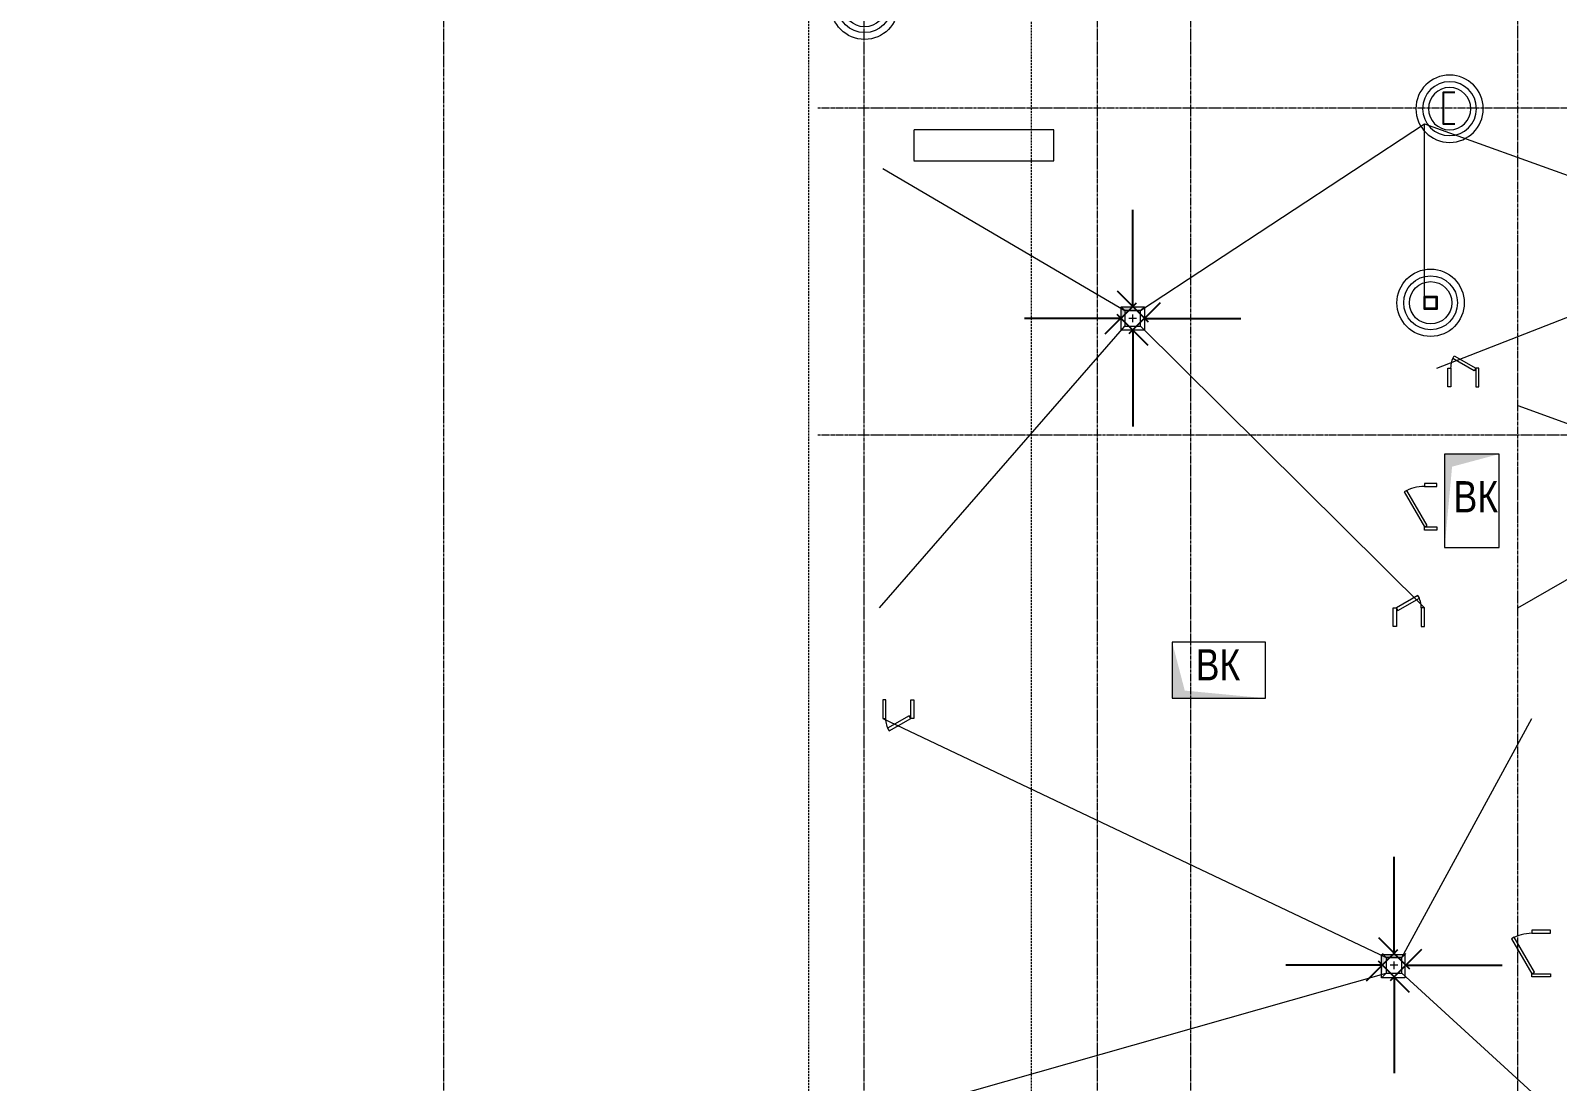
# Model space of a CAD drawing. Header units: millimetres. Extents: x -65509 to 912790, y 446 to 713294.
# Drawn here: x 206542 to 216352, y 309725 to 316475 of the extents above; entities that cross this region are included whole.
import ezdxf

# ---------------------------------------------------------------- set-up
doc = ezdxf.new("R2010")
doc.units = ezdxf.units.MM
for name, pattern in [('CENTER2', [28.575, 19.05, -3.175, 3.175, -3.175]), ('DASHED', [19.05, 12.7, -6.35]), ('HIDDEN2', [4.7625, 3.175, -1.5875])]:
    doc.linetypes.add(name, pattern=pattern)
for name, color, linetype, lineweight in [('АР_Двери_лючки', 222, 'Continuous', 0), ('АР_Разрезы марка', 7, 'Continuous', 13), ('ВК_Шахты', 250, 'Continuous', 9), ('КМ_Фахверки', 250, 'Continuous', 25), ('РД_Оси_100', 250, 'Continuous', 0), ('РД_Разуклонка к трапам', 124, 'Continuous', 0)]:
    doc.layers.add(name, color=color, linetype=linetype, lineweight=lineweight)
doc.layers.add('АР_Делит', color=250, linetype='Continuous', lineweight=0, plot=False)
doc.layers.add('АР_Отопительные приборы', color=1, linetype='HIDDEN2', lineweight=0, true_color=0xff0000)
doc.styles.add('style1', font='ARIALN.TTF')
doc.dimstyles.new('scale_100', dxfattribs={"dimtxt": 250, "dimasz": 125, "dimexe": 60, "dimexo": 100, "dimgap": 30, "dimtad": 1, "dimdec": 0, "dimdsep": 46, "dimtxsty": 'style1', "dimblk": 'OBLIQUE', "dimcen": 150, "dimdle": 60, "dimclrd": 256, "dimclre": 256, "dimclrt": 256, "dimadec": 0, "dimazin": 0, "dimtfac": 1, "dimtdec": 0, "dimtmove": 1, "dimatfit": 3, "dimldrblk": 'OBLIQUE', "dimfxl": 1, "dimtolj": 1, "dimtzin": 0, "dimarcsym": 0})

# ---------------------------------------------------------------- blocks, each defined once
blk = doc.blocks.new('_Oblique')
at = {"color": 0, "linetype": 'ByBlock', "lineweight": -2}
blk.add_line((-0.5, -0.5), (0.5, 0.5), dxfattribs=at)
blk = doc.blocks.new('A$Cd7e03b91')
at = {"layer": 'РД_Разуклонка к трапам', "lineweight": 0}
for p, q in [((-100, 100), (-150, 150)), ((-50, 0), (50, 0)), ((0, -50), (0, 50)), ((100, 100), (150, 150)), ((-100, -100), (-150, -150)), ((100, -100), (150, -150))]:
    blk.add_line(p, q, dxfattribs=at)
blk.add_lwpolyline([(-100, 100), (100, 100), (100, -100), (-100, -100), (-100, 100)], dxfattribs=at)
blk.add_lwpolyline([(-100, 100), (100, 100), (100, -100), (-100, -100), (-100, 100)], dxfattribs=at)
blk = doc.blocks.new('СОШ_2200_АР_ОСИ_М100_28.05.24')
at = {"layer": 'АР_Делит', "color": 5, "linetype": 'DASHED'}
blk.add_lwpolyline([(114955, 135155), (114955, -355), (93595.036, -355), (93595.036, 13855), (94145, 13855), (94145, 68320), (66055, 68320), (66055, 13857.73), (83455, 13857.73), (83455, -355), (45245, -355), (45245, 13145), (44695, 13145), (44695, 26755), (45245, 26755), (45245, 68320), (20455, 68320), (20455, 26755), (27955, 26755), (27955, 13145), (-355, 13145), (-355, 100855)], dxfattribs=at)
at = {"layer": 'РД_Оси_100', "linetype": 'CENTER2'}
for p, q in [((91800, -6155), (91800, 139938.679)), ((94500, -6155), (94500, 139938.679)), ((96000, -6155), (96000, 139938.679)), ((119910, 20700), (94200, 20700)), ((119910, 18600), (94200, 18600))]:
    blk.add_line(p, q, dxfattribs=at)
for points in [[(96600, -6155), (96600, 139938.679)], [(98700, -6194.98), (98700, 139538.679), (98550, 139938.679)]]:
    blk.add_lwpolyline(points, dxfattribs=at)
blk = doc.blocks.new('otv')
at = {"linetype": 'Continuous'}
blk.add_lwpolyline([(0, -1), (0, 0), (1, 0), (1, -1)], close=True, dxfattribs=at)
blk.add_solid([(0, -1), (0, 0), (0.135, -0.137), (1, 0)], dxfattribs=at)
blk = doc.blocks.new('Ф_пеноблок 200')
at = {"layer": 'АР_Делит', "color": 1}
for radius in [216.3, 173, 136.2]:
    blk.add_circle((103.4, -41.9), radius, dxfattribs=at)
at = {"layer": 'КМ_Фахверки'}
blk.add_lwpolyline([(0, -75), (0, 0), (200, 0), (200, -75)], dxfattribs=at)
blk = doc.blocks.new('Ф_блок 80')
at = {"layer": 'АР_Делит', "color": 1}
for radius in [216.3, 173, 136.2]:
    blk.add_circle((40, -40), radius, dxfattribs=at)
at = {"layer": 'КМ_Фахверки'}
blk.add_lwpolyline([(0, 0), (80, 0), (80, -80), (0, -80)], close=True, dxfattribs=at)
at = {"layer": 'КМ_Фахверки', "lineweight": 5}
blk.add_lwpolyline([(6, -6), (74, -6), (74, -74), (6, -74)], close=True, dxfattribs=at)
blk = doc.blocks.new('Side_DPR_900')
at = {"layer": 'АР_Отопительные приборы'}
blk.add_lwpolyline([(-450, -100), (450, -100), (450, 100), (-450, 100)], close=True, dxfattribs=at)

msp = doc.modelspace()

# ---------------------------------------------------------------- linework, layer by layer
at = {"layer": 'АР_Двери_лючки', "color": 222, "linetype": 'Continuous', "lineweight": 0}
for points in [[(215827.955, 314306.734), (215817.955, 314289.413), (215679.391, 314369.413), (215689.391, 314386.734)], [(215667.955, 314186.734), (215647.955, 314186.734), (215647.955, 314306.734), (215667.955, 314306.734)], [(215827.955, 314186.734), (215847.955, 314186.734), (215847.955, 314306.734), (215827.955, 314306.734)], [(215577.158, 313546.733), (215577.158, 313566.733), (215497.158, 313566.733), (215497.158, 313546.733)], [(215497.158, 313286.733), (215514.479, 313296.733), (215384.479, 313521.9), (215367.158, 313511.9)], [(215577.158, 313286.733), (215577.158, 313266.733), (215497.158, 313266.733), (215497.158, 313286.733)], [(215317.158, 312646.734), (215297.158, 312646.734), (215297.158, 312766.734), (215317.158, 312766.734)], [(215317.158, 312766.734), (215327.158, 312749.413), (215465.722, 312829.413), (215455.722, 312846.734)], [(215477.158, 312646.734), (215497.158, 312646.734), (215497.158, 312766.734), (215477.158, 312766.734)], [(212037.159, 312176.734), (212017.159, 312176.734), (212017.159, 312056.734), (212037.159, 312056.734)], [(212197.159, 312176.734), (212217.159, 312176.734), (212217.159, 312056.734), (212197.159, 312056.734)], [(212197.159, 312056.734), (212187.159, 312074.054), (212048.594, 311994.054), (212058.594, 311976.734)], [(216307.159, 310676.733), (216307.159, 310696.733), (216187.159, 310696.733), (216187.159, 310676.733)], [(216187.159, 310416.733), (216204.48, 310426.733), (216074.48, 310651.9), (216057.159, 310641.9)], [(216307.159, 310416.733), (216307.159, 310396.733), (216187.159, 310396.733), (216187.159, 310416.733)]]:
    msp.add_lwpolyline(points, close=True, dxfattribs=at)
at = {"layer": 'АР_Двери_лючки', "color": 222, "linetype": 'Continuous', "lineweight": 0, "extrusion": (0, 0, -1)}
for centre, start, end in [((-215827.955, 314306.734), 0, 30), ((-212197.159, 312056.734), 330, 0)]:
    msp.add_arc(centre, 160, start, end, dxfattribs=at)
at = {"layer": 'АР_Двери_лючки', "color": 222, "linetype": 'Continuous', "lineweight": 0}
for centre, radius, start, end in [((215497.158, 313286.733), 260, 90, 120), ((215317.158, 312766.734), 160, 0, 30), ((216187.159, 310416.733), 260, 90, 120)]:
    msp.add_arc(centre, radius, start, end, dxfattribs=at)
at = {"layer": 'АР_Разрезы марка', "linetype": 'DASHED', "lineweight": 0}
msp.add_lwpolyline([(214984.238, 432881.126), (214984.238, 395913.3), (212971.267, 395913.3), (212971.267, 293307.049)], dxfattribs=at)
at = {"layer": 'РД_Разуклонка к трапам', "ltscale": 2}
for points in [[(212017.159, 315589.233), (213572.933, 314676.733), (213672.933, 314676.733), (215497.159, 315876.733)], [(215497.159, 314766.733), (215497.159, 315876.733)], [(215497.159, 315876.733), (217497.21, 315156.733), (217597.21, 315156.733), (219587.105, 315876.733)], [(215577.159, 314306.733), (217497.21, 315056.733), (217597.21, 315056.733), (219587.155, 314306.733)], [(211997.159, 312766.733), (213572.933, 314576.733), (213672.933, 314576.733), (215497.159, 312766.733)], [(216097.159, 314066.733), (217377.159, 313601.733), (217477.159, 313601.733), (218757.159, 314186.733)], [(216097.159, 312766.733), (217377.159, 313501.733), (217477.159, 313501.733), (218757.159, 312766.733)], [(212017.159, 312056.733), (215252.159, 310521.86), (215352.159, 310521.86), (216187.159, 312056.733)], [(211997.159, 309496.733), (215252.159, 310421.86), (215352.159, 310421.86), (216187.158, 309656.733)]]:
    msp.add_lwpolyline(points, dxfattribs=at)

# ---------------------------------------------------------------- block references
at = {"layer": 'АР_Отопительные приборы'}
msp.add_blockref('Side_DPR_900', (212667.159, 315738.557), dxfattribs=at)
at = {"layer": 'ВК_Шахты', "color": 1}
for p, xscale, yscale, rotation in [((213547.933, 314701.733), 150, 150, 359.9999782468097), ((215627.159, 313755.071), -600, 350, 89.99997824680972), ((213876.632, 312186.591), -600, 360, 180), ((215222.159, 310541.733), 150, 150, 359.9999782468097)]:
    msp.add_blockref('otv', p, dxfattribs=dict(at, xscale=xscale, yscale=yscale, rotation=rotation))
at = {"layer": 'КМ_Фахверки'}
for name, p in [('Ф_пеноблок 200', (211797.159, 316676.733)), ('Ф_блок 80', (215497.159, 314766.733)), ('Ф_блок 80', (215497.159, 314766.733))]:
    msp.add_blockref(name, p, dxfattribs=at)
at = {"layer": 'КМ_Фахверки', "xscale": -1, "rotation": 90}
msp.add_blockref('Ф_пеноблок 200', (215617.159, 316076.733), dxfattribs=at)
at = {"layer": 'РД_Оси_100'}
msp.add_blockref('СОШ_2200_АР_ОСИ_М100_28.05.24', (117397.159, 295276.733), dxfattribs=at)
at = {"layer": 'РД_Разуклонка к трапам', "ltscale": 2, "xscale": -0.5000000000000002, "yscale": 0.5000000000000002, "zscale": 0.5}
for p in [(213622.933, 314626.733), (215302.159, 310471.86)]:
    msp.add_blockref('A$Cd7e03b91', p, dxfattribs=at)

# ---------------------------------------------------------------- texts
at = {"layer": 'ВК_Шахты', "char_height": 200, "width": 500.00023, "attachment_point": 5, "style": 'style1'}
for insert in [(215827.158, 313481.069), (214170.686, 312401.733)]:
    msp.add_mtext('ВК', dxfattribs=dict(at, insert=insert))

# ---------------------------------------------------------------- leaders
at = {"layer": 'РД_Разуклонка к трапам', "ltscale": 2}
for points in [[(213622.985, 314703.806), (213622.985, 315323.085)], [(213546.901, 314626.733), (212927.622, 314626.733)], [(213698.965, 314626.733), (214318.244, 314626.733)], [(213622.985, 314551.742), (213622.985, 313932.463)], [(215302.21, 310548.933), (215302.21, 311168.212)], [(215226.126, 310471.86), (214606.848, 310471.86)], [(215378.191, 310471.86), (215997.47, 310471.86)], [(215302.21, 310396.869), (215302.21, 309777.59)]]:
    msp.add_leader(points, dimstyle='scale_100', override={"dimasz": 200, "dimgap": 30, "dimtad": 0}, dxfattribs=at)

doc.saveas('drawing.dxf')
